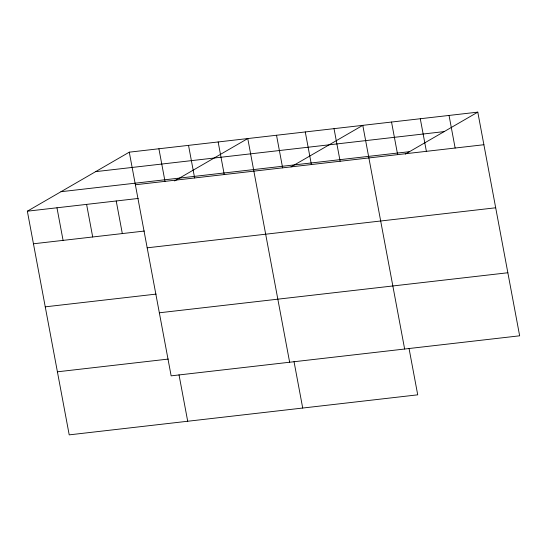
<?xml version="1.0" encoding="UTF-8"?>
<svg xmlns="http://www.w3.org/2000/svg" width="547" height="547" viewBox="0 0 547 547"><rect width="100%" height="100%" fill="white"/><g stroke="black" fill="none" stroke-linecap="round" stroke-linejoin="round"><path stroke-width="0.82" d="M409.026 348.371L417.723 394.831L69.209 434.865L27.35 211.19L129.277 152.169L477.791 112.135L519.65 335.81L171.143 375.851L129.277 152.169M174.575 180.941L247.77 138.555L289.637 362.237M290.983 166.917L362.784 125.345L404.643 349.027M405.293 154.11L477.791 112.135M95.643 171.642L444.15 131.608M60.984 191.71L409.498 151.676M135.382 184.763L483.89 144.729M27.35 211.19L138.227 198.452M33.449 243.784L144.326 231.046M147.177 247.818L495.691 207.785M45.251 306.84L156.127 294.101M159.341 312.788L507.848 272.755M57.408 371.81L168.285 359.071M449.039 115.438L455.138 148.032M420.287 118.74L426.387 151.334M391.536 122.043L397.635 154.637M334.026 128.648L340.131 161.242M305.274 131.95L311.38 164.544M276.522 135.253L282.628 167.847M294.019 361.581L302.71 408.041M218.15 141.96L224.249 174.555M188.524 145.358L194.629 177.96M158.904 148.763L165.003 181.358M179.006 374.791L187.703 421.258M116.217 200.981L122.323 233.576M86.597 204.38L92.696 236.974M56.97 207.785L63.076 240.379"/></g></svg>
